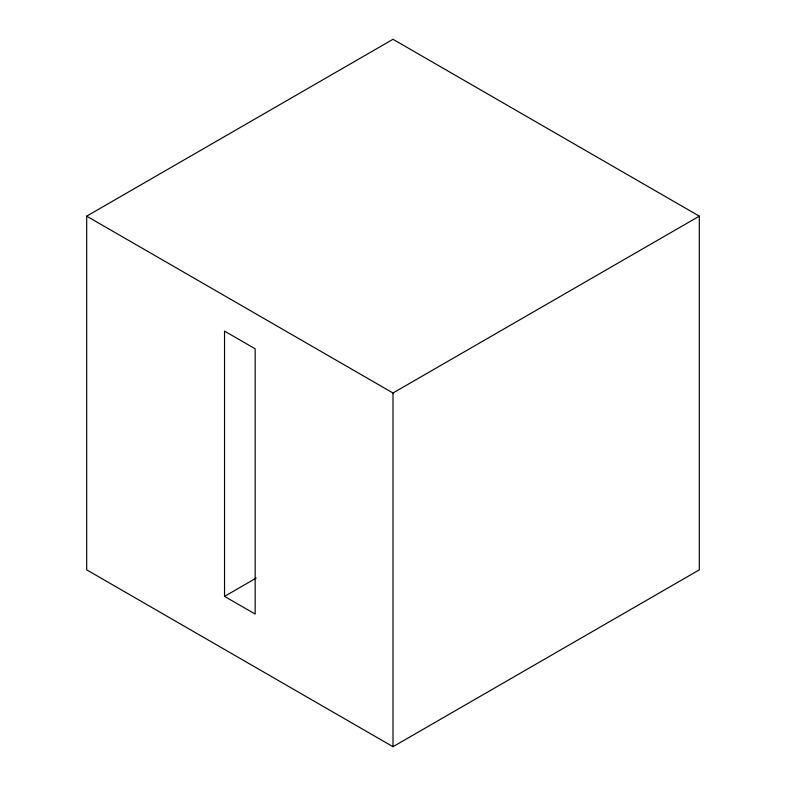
<?xml version="1.0" encoding="UTF-8"?>
<svg xmlns="http://www.w3.org/2000/svg" width="786" height="786" viewBox="0 0 786 786"><rect width="100%" height="100%" fill="white"/><g stroke="black" fill="none" stroke-linecap="round" stroke-linejoin="round"><path stroke-width="1.18" d="M86.686 216.15L393 39.3L699.314 216.15L699.314 569.85L393 746.7L86.686 569.85L86.686 216.15L393 393L699.314 216.15M224.531 596.378L255.155 614.062L255.155 348.788L224.531 331.103L224.531 596.378L256.216 578.083M393 393L393 746.7"/></g></svg>
